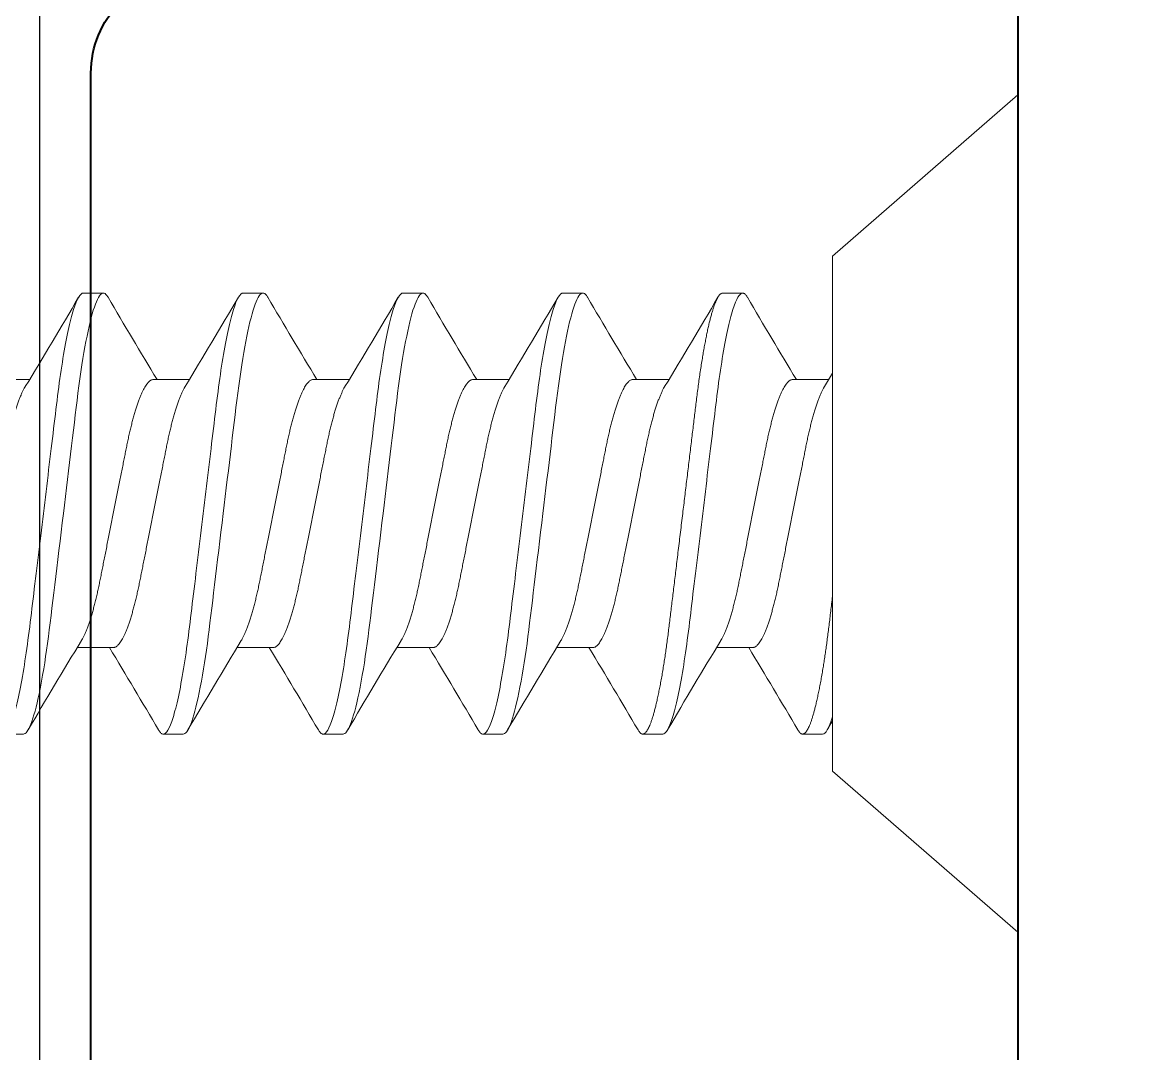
# Model space of a CAD drawing. Extents: x -23 to 190, y -172 to 85.
# Drawn here: x 19.6864 to 20.0371, y 50.4859 to 50.8085 of the extents above; entities that cross this region are included whole.
import ezdxf

# ---------------------------------------------------------------- set-up
doc = ezdxf.new("R2010")
doc.units = 0
doc.header["$MEASUREMENT"] = 0
doc.layers.get('0').update_dxf_attribs({"linetype": 'CONTINUOUS'})
for name, color, linetype in [('Ballons', 7, 'CONTINUOUS'), ('DIM', 7, 'CONTINUOUS'), ('FRAME', 1, 'CONTINUOUS')]:
    doc.layers.add(name, color=color, linetype=linetype)

# ---------------------------------------------------------------- blocks, each defined once
blk = doc.blocks.new('3800 NAIL-ON FRAME')
blk.add_lwpolyline([(-0.2315, 0.454, -0.414214), (-0.2005, 0.423, -0.414214), (-0.2315, 0.392), (-0.4195, 0.392, 0.414214), (-0.4505, 0.361), (-0.4505, 0.111, 0.414214), (-0.4195, 0.08), (0.63284, 0.08, 0.5024), (0.66253, 0.11991, -0.280293), (0.70004, 0.26375, -0.498955), (0.74897, 0.25603, -0.334263), (0.74316, 0.2192, 2.470836), (0.85584, 0.2192, -0.334263), (0.85003, 0.25603, -0.498955), (0.89896, 0.26375, -0.280293), (0.93647, 0.11991, 0.5024), (0.96616, 0.08), (1.4125, 0.08, 0.414214)], format="xyb")
blk = doc.blocks.new('no 6 500')
at = {"color": 7, "linetype": 'Continuous', "lineweight": 15}
for p, q in [((56.45405, 21.48189), (56.39605, 21.53231)), ((56.39605, 21.53231), (56.39605, 21.27031)), ((56.45405, 21.48189), (56.45405, 21.32073)), ((56.48842, 21.47031), (56.48217, 21.47031)), ((56.53842, 21.47031), (56.53217, 21.47031)), ((56.58842, 21.47031), (56.58217, 21.47031)), ((56.63842, 21.47031), (56.63217, 21.47031)), ((56.68842, 21.47031), (56.68217, 21.47031)), ((56.46655, 21.44325), (56.45524, 21.44325)), ((56.51655, 21.44325), (56.50524, 21.44325)), ((56.56655, 21.44325), (56.55524, 21.44325)), ((56.61655, 21.44325), (56.60524, 21.44325)), ((56.66655, 21.44325), (56.65524, 21.44325)), ((56.71655, 21.44325), (56.70524, 21.44325)), ((56.47905, 21.35937), (56.49036, 21.35937)), ((56.52905, 21.35937), (56.54036, 21.35937)), ((56.57905, 21.35937), (56.59036, 21.35937)), ((56.62905, 21.35937), (56.64036, 21.35937)), ((56.67905, 21.35937), (56.69036, 21.35937)), ((56.45717, 21.33231), (56.46342, 21.33231)), ((56.50717, 21.33231), (56.51342, 21.33231)), ((56.55717, 21.33231), (56.56342, 21.33231)), ((56.60717, 21.33231), (56.61342, 21.33231)), ((56.65717, 21.33231), (56.66342, 21.33231)), ((56.70717, 21.33231), (56.71342, 21.33231)), ((56.39605, 21.27031), (56.45405, 21.32073))]:
    blk.add_line(p, q, dxfattribs=at)
at = {"color": 7, "linetype": 'Continuous', "lineweight": 15, "flags": 128}
for points in [[(56.53069, 21.46899), (56.53077, 21.46912), (56.53107, 21.46956), (56.53135, 21.46989), (56.53164, 21.47013), (56.53191, 21.47026), (56.53217, 21.47031), (56.53246, 21.47026), (56.53276, 21.47009), (56.53306, 21.46982), (56.53338, 21.46943), (56.5337, 21.46893), (56.53402, 21.46831), (56.53434, 21.46761), (56.53465, 21.46681), (56.53498, 21.46591), (56.5353, 21.46491), (56.53563, 21.4638), (56.53596, 21.46259), (56.53629, 21.46129), (56.53662, 21.45989), (56.53695, 21.4584), (56.53727, 21.45683), (56.53759, 21.4552), (56.53791, 21.45349), (56.53823, 21.45172), (56.53854, 21.44988), (56.53886, 21.44782), (56.53919, 21.4457), (56.5395, 21.44352), (56.53981, 21.44128), (56.54011, 21.43901), (56.5404, 21.43669), (56.54067, 21.43447), (56.54095, 21.43219), (56.54123, 21.42985), (56.54152, 21.42744), (56.54182, 21.42498), (56.54212, 21.42246), (56.54243, 21.4199), (56.54274, 21.4173), (56.54306, 21.41465), (56.54339, 21.41198), (56.54371, 21.40934), (56.54403, 21.40667), (56.54435, 21.40399), (56.54467, 21.40131), (56.54502, 21.39841), (56.54537, 21.39552), (56.54572, 21.39265), (56.54607, 21.3898), (56.54641, 21.38697), (56.54674, 21.38419), (56.54706, 21.3816), (56.54736, 21.37906), (56.54766, 21.37657), (56.54796, 21.37413), (56.54825, 21.37175), (56.54853, 21.36943), (56.5488, 21.36717), (56.54907, 21.36497), (56.54934, 21.36281), (56.54963, 21.36067), (56.54992, 21.35862), (56.55021, 21.35661), (56.55051, 21.35465), (56.55081, 21.35274), (56.55115, 21.35076), (56.55149, 21.34885), (56.55183, 21.34702), (56.55218, 21.34529), (56.55253, 21.34365), (56.55288, 21.34211), (56.55321, 21.34075), (56.55354, 21.33949), (56.55386, 21.33833), (56.55419, 21.33726), (56.55451, 21.3363), (56.55483, 21.33545), (56.55515, 21.33469), (56.55546, 21.33405), (56.55577, 21.3335), (56.55607, 21.33306), (56.55635, 21.33273), (56.55664, 21.3325), (56.55691, 21.33236), (56.55717, 21.33231), (56.55717, 21.33231)], [(56.58069, 21.46899), (56.58077, 21.46912), (56.58107, 21.46956), (56.58135, 21.46989), (56.58164, 21.47013), (56.58191, 21.47026), (56.58217, 21.47031), (56.58246, 21.47026), (56.58276, 21.47009), (56.58306, 21.46982), (56.58338, 21.46943), (56.5837, 21.46893), (56.58402, 21.46831), (56.58434, 21.46761), (56.58465, 21.46681), (56.58498, 21.46591), (56.5853, 21.46491), (56.58563, 21.4638), (56.58596, 21.46259), (56.58629, 21.46129), (56.58662, 21.45989), (56.58695, 21.4584), (56.58727, 21.45683), (56.58759, 21.4552), (56.58791, 21.45349), (56.58823, 21.45172), (56.58854, 21.44988), (56.58886, 21.44782), (56.58919, 21.4457), (56.5895, 21.44352), (56.58981, 21.44128), (56.59011, 21.43901), (56.5904, 21.43669), (56.59067, 21.43447), (56.59095, 21.43219), (56.59123, 21.42985), (56.59152, 21.42744), (56.59182, 21.42498), (56.59212, 21.42246), (56.59243, 21.4199), (56.59274, 21.4173), (56.59306, 21.41465), (56.59339, 21.41198), (56.59371, 21.40934), (56.59403, 21.40667), (56.59435, 21.40399), (56.59467, 21.40131), (56.59502, 21.39841), (56.59537, 21.39552), (56.59572, 21.39265), (56.59607, 21.3898), (56.59641, 21.38697), (56.59674, 21.38419), (56.59706, 21.3816), (56.59736, 21.37906), (56.59766, 21.37657), (56.59796, 21.37413), (56.59825, 21.37175), (56.59853, 21.36943), (56.5988, 21.36717), (56.59907, 21.36497), (56.59934, 21.36281), (56.59963, 21.36067), (56.59992, 21.35862), (56.60021, 21.35661), (56.60051, 21.35465), (56.60081, 21.35274), (56.60115, 21.35076), (56.60149, 21.34885), (56.60183, 21.34702), (56.60218, 21.34529), (56.60253, 21.34365), (56.60288, 21.34211), (56.60321, 21.34075), (56.60354, 21.33949), (56.60386, 21.33833), (56.60419, 21.33726), (56.60451, 21.3363), (56.60483, 21.33545), (56.60515, 21.33469), (56.60546, 21.33405), (56.60577, 21.3335), (56.60607, 21.33306), (56.60635, 21.33273), (56.60664, 21.3325), (56.60691, 21.33236), (56.60717, 21.33231), (56.60717, 21.33231)], [(56.63069, 21.46899), (56.63077, 21.46912), (56.63107, 21.46956), (56.63135, 21.46989), (56.63164, 21.47013), (56.63191, 21.47026), (56.63217, 21.47031), (56.63246, 21.47026), (56.63276, 21.47009), (56.63306, 21.46982), (56.63338, 21.46943), (56.6337, 21.46893), (56.63402, 21.46831), (56.63434, 21.46761), (56.63465, 21.46681), (56.63498, 21.46591), (56.6353, 21.46491), (56.63563, 21.4638), (56.63596, 21.46259), (56.63629, 21.46129), (56.63662, 21.45989), (56.63695, 21.4584), (56.63727, 21.45683), (56.63759, 21.4552), (56.63791, 21.45349), (56.63823, 21.45172), (56.63854, 21.44988), (56.63886, 21.44782), (56.63919, 21.4457), (56.6395, 21.44352), (56.63981, 21.44128), (56.64011, 21.43901), (56.6404, 21.43669), (56.64067, 21.43447), (56.64095, 21.43219), (56.64123, 21.42985), (56.64152, 21.42744), (56.64182, 21.42498), (56.64212, 21.42246), (56.64243, 21.4199), (56.64274, 21.4173), (56.64306, 21.41465), (56.64339, 21.41198), (56.64371, 21.40934), (56.64403, 21.40667), (56.64435, 21.40399), (56.64467, 21.40131), (56.64502, 21.39841), (56.64537, 21.39552), (56.64572, 21.39265), (56.64607, 21.3898), (56.64641, 21.38697), (56.64674, 21.38419), (56.64706, 21.3816), (56.64736, 21.37906), (56.64766, 21.37657), (56.64796, 21.37413), (56.64825, 21.37175), (56.64853, 21.36943), (56.6488, 21.36717), (56.64907, 21.36497), (56.64934, 21.36281), (56.64963, 21.36067), (56.64992, 21.35862), (56.65021, 21.35661), (56.65051, 21.35465), (56.65081, 21.35274), (56.65115, 21.35076), (56.65149, 21.34885), (56.65183, 21.34702), (56.65218, 21.34529), (56.65253, 21.34365), (56.65288, 21.34211), (56.65321, 21.34075), (56.65354, 21.33949), (56.65386, 21.33833), (56.65419, 21.33726), (56.65451, 21.3363), (56.65483, 21.33545), (56.65515, 21.33469), (56.65546, 21.33405), (56.65577, 21.3335), (56.65607, 21.33306), (56.65635, 21.33273), (56.65664, 21.3325), (56.65691, 21.33236), (56.65717, 21.33231), (56.65717, 21.33231)], [(56.68069, 21.46899), (56.68077, 21.46912), (56.68107, 21.46956), (56.68135, 21.46989), (56.68164, 21.47013), (56.68191, 21.47026), (56.68217, 21.47031), (56.68246, 21.47026), (56.68276, 21.47009), (56.68306, 21.46982), (56.68338, 21.46943), (56.6837, 21.46893), (56.68402, 21.46831), (56.68434, 21.46761), (56.68465, 21.46681), (56.68498, 21.46591), (56.6853, 21.46491), (56.68563, 21.4638), (56.68596, 21.46259), (56.68629, 21.46129), (56.68662, 21.45989), (56.68695, 21.4584), (56.68727, 21.45683), (56.68759, 21.4552), (56.68791, 21.45349), (56.68823, 21.45172), (56.68854, 21.44988), (56.68886, 21.44782), (56.68919, 21.4457), (56.6895, 21.44352), (56.68981, 21.44128), (56.69011, 21.43901), (56.6904, 21.43669), (56.69067, 21.43447), (56.69095, 21.43219), (56.69123, 21.42985), (56.69152, 21.42744), (56.69182, 21.42498), (56.69212, 21.42246), (56.69243, 21.4199), (56.69274, 21.4173), (56.69306, 21.41465), (56.69339, 21.41198), (56.69371, 21.40934), (56.69403, 21.40667), (56.69435, 21.40399), (56.69467, 21.40131), (56.69502, 21.39841), (56.69537, 21.39552), (56.69572, 21.39265), (56.69607, 21.3898), (56.69641, 21.38697), (56.69674, 21.38419), (56.69706, 21.3816), (56.69736, 21.37906), (56.69766, 21.37657), (56.69796, 21.37413), (56.69825, 21.37175), (56.69853, 21.36943), (56.6988, 21.36717), (56.69907, 21.36497), (56.69934, 21.36281), (56.69963, 21.36067), (56.69992, 21.35862), (56.70021, 21.35661), (56.70051, 21.35465), (56.70081, 21.35274), (56.70115, 21.35076), (56.70149, 21.34885), (56.70183, 21.34702), (56.70218, 21.34529), (56.70253, 21.34365), (56.70288, 21.34211), (56.70321, 21.34075), (56.70354, 21.33949), (56.70386, 21.33833), (56.70419, 21.33726), (56.70451, 21.3363), (56.70483, 21.33545), (56.70515, 21.33469), (56.70546, 21.33405), (56.70577, 21.3335), (56.70607, 21.33306), (56.70635, 21.33273), (56.70664, 21.3325), (56.70691, 21.33236), (56.70717, 21.33231), (56.70717, 21.33231)]]:
    blk.add_lwpolyline(points, dxfattribs=at)
at = {"color": 7, "linetype": 'Continuous', "lineweight": 15}
for centre, radius, start, end in [((54.38039, 22.70217), 2.43557, 328.87607, 329.58106), ((58.37888, 22.57666), 2.18978, 210.38664, 211.23816), ((54.41336, 22.71231), 2.45539, 328.87894, 329.57824), ((58.47328, 22.60314), 2.24147, 210.39645, 211.22834), ((54.54127, 22.66592), 2.36471, 328.86553, 329.59164), ((58.53687, 22.61125), 2.2573, 210.39938, 211.22542), ((54.59127, 22.66592), 2.36471, 328.86553, 329.59164), ((58.58684, 22.61123), 2.25726, 210.39936, 211.22541), ((54.64127, 22.66592), 2.36471, 328.86553, 329.59164), ((58.63673, 22.61116), 2.25714, 210.39936, 211.22546), ((57.49369, 22.07287), 1.21442, 211.1207, 211.3502), ((58.50417, 20.1368), 2.36452, 148.86549, 149.59166), ((54.57227, 20.19945), 2.24153, 30.39647, 31.22833), ((58.63221, 20.09033), 2.45535, 148.87893, 149.57824), ((54.66686, 20.22605), 2.18961, 30.38661, 31.23819), ((58.60445, 20.13663), 2.36486, 148.86554, 149.59171), ((54.6587, 20.19136), 2.25734, 30.39929, 31.22542), ((58.65466, 20.13651), 2.3651, 148.86556, 149.59166), ((54.70892, 20.19149), 2.25708, 30.39925, 31.22547), ((58.70425, 20.13675), 2.36462, 148.86552, 149.59176), ((54.75848, 20.19123), 2.25759, 30.39934, 31.22538), ((52.80269, 19.18368), 4.23871, 30.47857, 30.52234)]:
    blk.add_arc(centre, radius, start, end, dxfattribs=at)
for points, knots in [([(56.48069, 21.46899), (56.48072, 21.46903), (56.48084, 21.46926), (56.48106, 21.46957), (56.48135, 21.46991), (56.48164, 21.47014), (56.48191, 21.47028), (56.48209, 21.4703), (56.48217, 21.47031)], [0, 0, 0, 0, 0.047812, 0.244109, 0.435482, 0.62533, 0.813538, 1, 1, 1, 1]), ([(56.48217, 21.47031), (56.48308, 21.47031), (56.48413, 21.46863), (56.48633, 21.46164), (56.48748, 21.45633), (56.48906, 21.44665), (56.48957, 21.44315), (56.49052, 21.43586), (56.49096, 21.43206), (56.49245, 21.41977), (56.49356, 21.41055), (56.49579, 21.39207), (56.4969, 21.38285), (56.49839, 21.37056), (56.49883, 21.36677), (56.49978, 21.35947), (56.50029, 21.35597), (56.50187, 21.34629), (56.50302, 21.34098), (56.50522, 21.33399), (56.50627, 21.33231), (56.50717, 21.33231)], [0, 0, 0, 0, 0.125, 0.125, 0.25, 0.25, 0.3125, 0.3125, 0.375, 0.375, 0.5, 0.5, 0.625, 0.625, 0.6875, 0.6875, 0.75, 0.75, 0.875, 0.875, 1, 1, 1, 1]), ([(56.48842, 21.47031), (56.48852, 21.4703), (56.48871, 21.47028), (56.48901, 21.47011), (56.48931, 21.46984), (56.48963, 21.46945), (56.48995, 21.46894), (56.49027, 21.46833), (56.49059, 21.46763), (56.4909, 21.46683), (56.49123, 21.46593), (56.49155, 21.46492), (56.49188, 21.46382), (56.49221, 21.46261), (56.49254, 21.46131), (56.49287, 21.45991), (56.4932, 21.45842), (56.49352, 21.45685), (56.49384, 21.45521), (56.49416, 21.45351), (56.49448, 21.45173), (56.49479, 21.44984), (56.49511, 21.44784), (56.49544, 21.44572), (56.49575, 21.44353), (56.49606, 21.4413), (56.49636, 21.43903), (56.49665, 21.43675), (56.49692, 21.43448), (56.4972, 21.43219), (56.49748, 21.42985), (56.49777, 21.42744), (56.49807, 21.42498), (56.49837, 21.42246), (56.49868, 21.4199), (56.49899, 21.41729), (56.49931, 21.41465), (56.49963, 21.412), (56.49996, 21.40934), (56.50028, 21.40667), (56.5006, 21.40399), (56.50093, 21.40124), (56.50127, 21.39841), (56.50162, 21.39552), (56.50197, 21.39265), (56.50232, 21.3898), (56.50266, 21.38697), (56.50299, 21.38424), (56.50331, 21.3816), (56.50361, 21.37906), (56.50391, 21.37657), (56.50421, 21.37413), (56.5045, 21.37175), (56.50478, 21.36943), (56.50505, 21.36717), (56.50532, 21.36496), (56.50559, 21.36279), (56.50588, 21.36067), (56.50617, 21.3586), (56.50646, 21.35659), (56.50676, 21.35463), (56.50707, 21.35268), (56.5074, 21.35074), (56.50774, 21.34883), (56.50808, 21.34701), (56.50843, 21.34527), (56.50878, 21.34363), (56.50912, 21.34212), (56.50946, 21.34074), (56.50979, 21.33948), (56.51011, 21.33831), (56.51044, 21.33725), (56.51076, 21.33629), (56.51108, 21.33543), (56.5114, 21.33468), (56.51171, 21.33403), (56.51202, 21.33349), (56.51231, 21.33305), (56.5126, 21.33272), (56.51289, 21.33248), (56.51316, 21.33234), (56.51343, 21.33229), (56.51371, 21.33235), (56.51401, 21.33251), (56.51431, 21.33279), (56.51461, 21.33315), (56.51481, 21.33348), (56.51491, 21.33363)], [0, 0, 0, 0, 0.011795, 0.023709, 0.035734, 0.047861, 0.060081, 0.072385, 0.084054, 0.09578, 0.107555, 0.119369, 0.131213, 0.143078, 0.154954, 0.166832, 0.178701, 0.190553, 0.202167, 0.213747, 0.225283, 0.236766, 0.2491, 0.261353, 0.273516, 0.28558, 0.297537, 0.309377, 0.320469, 0.331651, 0.342936, 0.354315, 0.365782, 0.37733, 0.388949, 0.400633, 0.412371, 0.424156, 0.435767, 0.447404, 0.45906, 0.470725, 0.483322, 0.495906, 0.508469, 0.520997, 0.53348, 0.545907, 0.557564, 0.569153, 0.580667, 0.592096, 0.603435, 0.614676, 0.625812, 0.636915, 0.648122, 0.659429, 0.670625, 0.681905, 0.69326, 0.704684, 0.717087, 0.729551, 0.742063, 0.754614, 0.767191, 0.779785, 0.791663, 0.803535, 0.815392, 0.827225, 0.839023, 0.850777, 0.86248, 0.874121, 0.885693, 0.897188, 0.908394, 0.919511, 0.930532, 0.94145, 0.953245, 0.965159, 0.977184, 0.989311, 1, 1, 1, 1]), ([(56.53842, 21.47031), (56.53933, 21.47031), (56.54038, 21.46863), (56.54258, 21.46164), (56.54373, 21.45633), (56.54531, 21.44665), (56.54582, 21.44315), (56.54677, 21.43586), (56.54721, 21.43206), (56.5487, 21.41977), (56.54981, 21.41055), (56.55204, 21.39207), (56.55315, 21.38285), (56.55464, 21.37056), (56.55508, 21.36677), (56.55603, 21.35947), (56.55654, 21.35597), (56.55812, 21.34629), (56.55927, 21.34098), (56.56147, 21.33399), (56.56252, 21.33231), (56.56342, 21.33231)], [0, 0, 0, 0, 0.125, 0.125, 0.25, 0.25, 0.3125, 0.3125, 0.375, 0.375, 0.5, 0.5, 0.625, 0.625, 0.6875, 0.6875, 0.75, 0.75, 0.875, 0.875, 1, 1, 1, 1]), ([(56.58842, 21.47031), (56.58933, 21.47031), (56.59038, 21.46863), (56.59258, 21.46164), (56.59373, 21.45633), (56.59531, 21.44665), (56.59582, 21.44315), (56.59677, 21.43586), (56.59721, 21.43206), (56.5987, 21.41977), (56.59981, 21.41055), (56.60204, 21.39207), (56.60315, 21.38285), (56.60464, 21.37056), (56.60508, 21.36677), (56.60603, 21.35947), (56.60654, 21.35597), (56.60812, 21.34629), (56.60927, 21.34098), (56.61147, 21.33399), (56.61252, 21.33231), (56.61342, 21.33231)], [0, 0, 0, 0, 0.125, 0.125, 0.25, 0.25, 0.3125, 0.3125, 0.375, 0.375, 0.5, 0.5, 0.625, 0.625, 0.6875, 0.6875, 0.75, 0.75, 0.875, 0.875, 1, 1, 1, 1]), ([(56.63842, 21.47031), (56.63933, 21.47031), (56.64038, 21.46863), (56.64258, 21.46164), (56.64373, 21.45633), (56.64531, 21.44665), (56.64582, 21.44315), (56.64677, 21.43586), (56.64721, 21.43206), (56.6487, 21.41977), (56.64981, 21.41055), (56.65204, 21.39207), (56.65315, 21.38285), (56.65464, 21.37056), (56.65508, 21.36677), (56.65603, 21.35947), (56.65654, 21.35597), (56.65812, 21.34629), (56.65927, 21.34098), (56.66147, 21.33399), (56.66252, 21.33231), (56.66342, 21.33231)], [0, 0, 0, 0, 0.125, 0.125, 0.25, 0.25, 0.3125, 0.3125, 0.375, 0.375, 0.5, 0.5, 0.625, 0.625, 0.6875, 0.6875, 0.75, 0.75, 0.875, 0.875, 1, 1, 1, 1]), ([(56.68842, 21.47031), (56.68933, 21.47031), (56.69038, 21.46863), (56.69258, 21.46164), (56.69373, 21.45633), (56.69531, 21.44665), (56.69582, 21.44315), (56.69677, 21.43586), (56.69721, 21.43206), (56.6987, 21.41977), (56.69981, 21.41055), (56.70204, 21.39207), (56.70315, 21.38285), (56.70464, 21.37056), (56.70508, 21.36677), (56.70603, 21.35947), (56.70654, 21.35597), (56.70812, 21.34629), (56.70927, 21.34098), (56.71147, 21.33399), (56.71252, 21.33231), (56.71342, 21.33231)], [0, 0, 0, 0, 0.125, 0.125, 0.25, 0.25, 0.3125, 0.3125, 0.375, 0.375, 0.5, 0.5, 0.625, 0.625, 0.6875, 0.6875, 0.75, 0.75, 0.875, 0.875, 1, 1, 1, 1]), ([(56.46655, 21.44325), (56.46666, 21.44324), (56.4669, 21.44322), (56.46726, 21.44307), (56.46763, 21.44283), (56.46801, 21.44249), (56.4684, 21.44205), (56.46879, 21.44151), (56.46919, 21.44087), (56.46959, 21.44014), (56.47001, 21.4393), (56.47042, 21.43836), (56.47084, 21.43732), (56.47126, 21.43619), (56.47168, 21.43497), (56.4721, 21.43367), (56.47251, 21.43229), (56.47291, 21.43085), (56.4733, 21.42934), (56.47369, 21.42778), (56.47406, 21.42617), (56.47443, 21.42452), (56.47477, 21.42284), (56.47511, 21.42112), (56.47546, 21.41937), (56.47582, 21.41756), (56.47619, 21.41568), (56.47658, 21.41374), (56.47698, 21.41174), (56.47738, 21.4097), (56.47779, 21.40763), (56.47821, 21.40554), (56.47863, 21.40343), (56.47905, 21.40131), (56.47947, 21.3992), (56.47989, 21.39709), (56.4803, 21.395), (56.48071, 21.39294), (56.48112, 21.39092), (56.48151, 21.38894), (56.48189, 21.38703), (56.48226, 21.38516), (56.48262, 21.38333), (56.48298, 21.38155), (56.48332, 21.37981), (56.48367, 21.37812), (56.48403, 21.37646), (56.48441, 21.37485), (56.4848, 21.37329), (56.48519, 21.37178), (56.48559, 21.37033), (56.486, 21.36896), (56.48641, 21.36766), (56.48683, 21.36644), (56.48725, 21.36532), (56.48766, 21.36429), (56.48808, 21.36336), (56.48848, 21.36253), (56.4888, 21.36194), (56.48898, 21.36166), (56.48902, 21.36159)], [0, 0, 0, 0, 0.0167587, 0.0337246, 0.050881, 0.0682095, 0.0856906, 0.102988, 0.1203919, 0.1378808, 0.1554324, 0.1733832, 0.1913512, 0.2093117, 0.2272402, 0.2451123, 0.2629042, 0.2805928, 0.2981177, 0.3154964, 0.3327089, 0.3497367, 0.3665623, 0.3829747, 0.39957, 0.4163549, 0.4333125, 0.4507754, 0.4683787, 0.4861011, 0.5039198, 0.5218115, 0.5397523, 0.5577176, 0.5756439, 0.5935456, 0.6113986, 0.6291791, 0.6468638, 0.6641179, 0.6812376, 0.6982037, 0.714998, 0.7319404, 0.7486903, 0.7655506, 0.7826141, 0.7998633, 0.8172795, 0.8348425, 0.8524924, 0.8702452, 0.888078, 0.905967, 0.9238882, 0.941497, 0.95909, 0.9766443, 0.9941369, 1, 1, 1, 1]), ([(56.51655, 21.44325), (56.51666, 21.44324), (56.5169, 21.44322), (56.51726, 21.44307), (56.51763, 21.44283), (56.51801, 21.44249), (56.5184, 21.44205), (56.51879, 21.44151), (56.51919, 21.44087), (56.51959, 21.44014), (56.52001, 21.4393), (56.52042, 21.43836), (56.52084, 21.43732), (56.52126, 21.43619), (56.52168, 21.43497), (56.5221, 21.43367), (56.52251, 21.43229), (56.52291, 21.43085), (56.5233, 21.42934), (56.52369, 21.42778), (56.52406, 21.42617), (56.52443, 21.42452), (56.52477, 21.42284), (56.52511, 21.42112), (56.52546, 21.41937), (56.52582, 21.41756), (56.52619, 21.41568), (56.52658, 21.41374), (56.52698, 21.41174), (56.52738, 21.4097), (56.52779, 21.40763), (56.52821, 21.40554), (56.52863, 21.40343), (56.52905, 21.40131), (56.52947, 21.3992), (56.52989, 21.39709), (56.5303, 21.395), (56.53071, 21.39294), (56.53112, 21.39092), (56.53151, 21.38894), (56.53189, 21.38703), (56.53226, 21.38516), (56.53262, 21.38333), (56.53298, 21.38155), (56.53332, 21.37981), (56.53367, 21.37812), (56.53403, 21.37646), (56.53441, 21.37485), (56.5348, 21.37329), (56.53519, 21.37178), (56.53559, 21.37033), (56.536, 21.36896), (56.53641, 21.36766), (56.53683, 21.36644), (56.53725, 21.36532), (56.53766, 21.36429), (56.53808, 21.36336), (56.53848, 21.36253), (56.5388, 21.36194), (56.53898, 21.36166), (56.53902, 21.36159)], [0, 0, 0, 0, 0.016759, 0.033725, 0.050881, 0.06821, 0.085691, 0.102989, 0.120393, 0.137881, 0.155433, 0.173384, 0.191352, 0.209313, 0.227241, 0.245113, 0.262906, 0.280594, 0.298119, 0.315498, 0.332711, 0.349738, 0.366564, 0.382977, 0.399572, 0.416357, 0.433315, 0.450778, 0.468381, 0.486104, 0.503922, 0.521814, 0.539755, 0.55772, 0.575647, 0.593549, 0.611402, 0.629182, 0.646867, 0.664121, 0.681241, 0.698207, 0.715002, 0.731944, 0.748694, 0.765554, 0.782618, 0.799867, 0.817284, 0.834847, 0.852497, 0.87025, 0.888082, 0.905972, 0.923893, 0.941502, 0.959095, 0.976649, 0.994142, 1, 1, 1, 1]), ([(56.56655, 21.44325), (56.56666, 21.44324), (56.5669, 21.44322), (56.56726, 21.44307), (56.56763, 21.44283), (56.56801, 21.44249), (56.5684, 21.44205), (56.56879, 21.44151), (56.56919, 21.44087), (56.56959, 21.44014), (56.57001, 21.4393), (56.57042, 21.43836), (56.57084, 21.43732), (56.57126, 21.43619), (56.57168, 21.43497), (56.5721, 21.43367), (56.57251, 21.43229), (56.57291, 21.43085), (56.5733, 21.42934), (56.57369, 21.42778), (56.57406, 21.42617), (56.57443, 21.42452), (56.57477, 21.42284), (56.57511, 21.42112), (56.57546, 21.41937), (56.57582, 21.41756), (56.57619, 21.41568), (56.57658, 21.41374), (56.57698, 21.41174), (56.57738, 21.4097), (56.57779, 21.40763), (56.57821, 21.40554), (56.57863, 21.40343), (56.57905, 21.40131), (56.57947, 21.3992), (56.57989, 21.39709), (56.5803, 21.395), (56.58071, 21.39294), (56.58112, 21.39092), (56.58151, 21.38894), (56.58189, 21.38703), (56.58226, 21.38516), (56.58262, 21.38333), (56.58298, 21.38155), (56.58332, 21.37981), (56.58367, 21.37812), (56.58403, 21.37646), (56.58441, 21.37485), (56.5848, 21.37329), (56.58519, 21.37178), (56.58559, 21.37033), (56.586, 21.36896), (56.58641, 21.36766), (56.58683, 21.36644), (56.58725, 21.36532), (56.58766, 21.36429), (56.58808, 21.36336), (56.58848, 21.36253), (56.5888, 21.36194), (56.58898, 21.36166), (56.58902, 21.36159)], [0, 0, 0, 0, 0.016759, 0.033724, 0.050881, 0.068209, 0.08569, 0.102987, 0.120391, 0.13788, 0.155431, 0.173382, 0.19135, 0.20931, 0.227238, 0.24511, 0.262902, 0.28059, 0.298115, 0.315494, 0.332706, 0.349734, 0.366559, 0.382971, 0.399567, 0.416351, 0.433309, 0.450771, 0.468375, 0.486097, 0.503915, 0.521807, 0.539747, 0.557713, 0.575639, 0.59354, 0.611393, 0.629174, 0.646858, 0.664112, 0.681232, 0.698198, 0.714992, 0.731934, 0.748684, 0.765544, 0.782607, 0.799856, 0.817272, 0.834835, 0.852485, 0.870238, 0.88807, 0.905959, 0.92388, 0.941489, 0.959082, 0.976636, 0.994128, 1, 1, 1, 1]), ([(56.61655, 21.44325), (56.61666, 21.44324), (56.6169, 21.44322), (56.61726, 21.44307), (56.61763, 21.44283), (56.61801, 21.44249), (56.6184, 21.44205), (56.61879, 21.44151), (56.61919, 21.44087), (56.61959, 21.44014), (56.62001, 21.4393), (56.62042, 21.43836), (56.62084, 21.43732), (56.62126, 21.43619), (56.62168, 21.43497), (56.6221, 21.43367), (56.62251, 21.43229), (56.62291, 21.43085), (56.6233, 21.42934), (56.62369, 21.42778), (56.62406, 21.42617), (56.62443, 21.42452), (56.62477, 21.42284), (56.62511, 21.42112), (56.62546, 21.41937), (56.62582, 21.41756), (56.62619, 21.41568), (56.62658, 21.41374), (56.62698, 21.41174), (56.62738, 21.4097), (56.62779, 21.40763), (56.62821, 21.40554), (56.62863, 21.40343), (56.62905, 21.40131), (56.62947, 21.3992), (56.62989, 21.39709), (56.6303, 21.395), (56.63071, 21.39294), (56.63112, 21.39092), (56.63151, 21.38894), (56.63189, 21.38703), (56.63226, 21.38516), (56.63262, 21.38333), (56.63298, 21.38155), (56.63332, 21.37981), (56.63367, 21.37812), (56.63403, 21.37646), (56.63441, 21.37485), (56.6348, 21.37329), (56.63519, 21.37178), (56.63559, 21.37033), (56.636, 21.36896), (56.63641, 21.36766), (56.63683, 21.36644), (56.63725, 21.36532), (56.63766, 21.36429), (56.63808, 21.36336), (56.63848, 21.36253), (56.6388, 21.36194), (56.63898, 21.36166), (56.63902, 21.36159)], [0, 0, 0, 0, 0.016759, 0.033724, 0.050881, 0.068209, 0.08569, 0.102987, 0.120391, 0.13788, 0.155431, 0.173382, 0.19135, 0.20931, 0.227238, 0.24511, 0.262902, 0.28059, 0.298115, 0.315494, 0.332706, 0.349734, 0.366559, 0.382971, 0.399566, 0.416351, 0.433309, 0.450771, 0.468375, 0.486097, 0.503915, 0.521807, 0.539747, 0.557713, 0.575639, 0.59354, 0.611393, 0.629174, 0.646858, 0.664112, 0.681232, 0.698198, 0.714992, 0.731934, 0.748684, 0.765544, 0.782607, 0.799856, 0.817272, 0.834835, 0.852485, 0.870238, 0.88807, 0.905959, 0.92388, 0.941489, 0.959082, 0.976636, 0.994128, 1, 1, 1, 1]), ([(56.66655, 21.44325), (56.66666, 21.44324), (56.6669, 21.44322), (56.66726, 21.44307), (56.66763, 21.44283), (56.66801, 21.44249), (56.6684, 21.44205), (56.66879, 21.44151), (56.66919, 21.44087), (56.66959, 21.44014), (56.67001, 21.4393), (56.67042, 21.43836), (56.67084, 21.43732), (56.67126, 21.43619), (56.67168, 21.43497), (56.6721, 21.43367), (56.67251, 21.43229), (56.67291, 21.43085), (56.6733, 21.42934), (56.67369, 21.42778), (56.67406, 21.42617), (56.67443, 21.42452), (56.67477, 21.42284), (56.67511, 21.42112), (56.67546, 21.41937), (56.67582, 21.41756), (56.67619, 21.41568), (56.67658, 21.41374), (56.67698, 21.41174), (56.67738, 21.4097), (56.67779, 21.40763), (56.67821, 21.40554), (56.67863, 21.40343), (56.67905, 21.40131), (56.67947, 21.3992), (56.67989, 21.39709), (56.6803, 21.395), (56.68071, 21.39294), (56.68112, 21.39092), (56.68151, 21.38894), (56.68189, 21.38703), (56.68226, 21.38516), (56.68262, 21.38333), (56.68298, 21.38155), (56.68332, 21.37981), (56.68367, 21.37812), (56.68403, 21.37646), (56.68441, 21.37485), (56.6848, 21.37329), (56.68519, 21.37178), (56.68559, 21.37033), (56.686, 21.36896), (56.68641, 21.36766), (56.68683, 21.36644), (56.68725, 21.36532), (56.68766, 21.36429), (56.68808, 21.36336), (56.68848, 21.36253), (56.6888, 21.36194), (56.68898, 21.36166), (56.68902, 21.36159)], [0, 0, 0, 0, 0.016759, 0.033724, 0.050881, 0.068209, 0.08569, 0.102987, 0.120391, 0.13788, 0.155431, 0.173382, 0.19135, 0.20931, 0.227238, 0.24511, 0.262902, 0.28059, 0.298115, 0.315494, 0.332706, 0.349734, 0.366559, 0.382971, 0.399566, 0.416351, 0.433309, 0.450771, 0.468375, 0.486097, 0.503915, 0.521807, 0.539747, 0.557713, 0.575639, 0.59354, 0.611393, 0.629174, 0.646858, 0.664112, 0.681232, 0.698198, 0.714992, 0.731934, 0.748684, 0.765544, 0.782607, 0.799856, 0.817272, 0.834835, 0.852485, 0.870238, 0.88807, 0.905959, 0.92388, 0.941489, 0.959082, 0.976636, 0.994128, 1, 1, 1, 1]), ([(56.45658, 21.44104), (56.45661, 21.44098), (56.45679, 21.44071), (56.45709, 21.44013), (56.45751, 21.4393), (56.45792, 21.43836), (56.45834, 21.43732), (56.45876, 21.43619), (56.45918, 21.43497), (56.4596, 21.43367), (56.46001, 21.43229), (56.46041, 21.43085), (56.4608, 21.42934), (56.46119, 21.42778), (56.46156, 21.42617), (56.46193, 21.42452), (56.46227, 21.42284), (56.46261, 21.42112), (56.46296, 21.41937), (56.46332, 21.41756), (56.46369, 21.41568), (56.46408, 21.41374), (56.46448, 21.41174), (56.46488, 21.4097), (56.46529, 21.40763), (56.46571, 21.40554), (56.46613, 21.40343), (56.46655, 21.40131), (56.46697, 21.3992), (56.46739, 21.39709), (56.4678, 21.395), (56.46821, 21.39294), (56.46862, 21.39092), (56.46901, 21.38894), (56.46939, 21.38703), (56.46976, 21.38516), (56.47012, 21.38333), (56.47048, 21.38155), (56.47082, 21.37981), (56.47117, 21.37812), (56.47153, 21.37646), (56.47191, 21.37485), (56.4723, 21.37329), (56.47269, 21.37178), (56.47309, 21.37033), (56.4735, 21.36896), (56.47391, 21.36766), (56.47433, 21.36644), (56.47475, 21.36532), (56.47516, 21.36429), (56.47558, 21.36336), (56.47598, 21.36253), (56.47639, 21.36178), (56.4768, 21.36113), (56.4772, 21.36058), (56.47759, 21.36014), (56.47797, 21.35979), (56.47834, 21.35955), (56.4787, 21.3594), (56.47893, 21.35938), (56.47905, 21.35937)], [0, 0, 0, 0, 0.0049672, 0.0224558, 0.0400072, 0.0579579, 0.0759257, 0.093886, 0.1118143, 0.1296862, 0.1474779, 0.1651664, 0.182691, 0.2000695, 0.2172819, 0.2343095, 0.2511349, 0.2675471, 0.2841423, 0.300927, 0.3178845, 0.3353471, 0.3529503, 0.3706724, 0.3884909, 0.4063825, 0.4243231, 0.4422882, 0.4602143, 0.4781158, 0.4959687, 0.513749, 0.5314335, 0.5486874, 0.5658069, 0.5827728, 0.5995669, 0.6165091, 0.6332588, 0.650119, 0.6671823, 0.6844313, 0.7018473, 0.7194101, 0.7370599, 0.7548125, 0.7726451, 0.7905339, 0.8084549, 0.8260635, 0.8436564, 0.8612104, 0.8787029, 0.8964658, 0.9141184, 0.931639, 0.9490064, 0.9662011, 0.9832046, 1, 1, 1, 1]), ([(56.50658, 21.44104), (56.50661, 21.44098), (56.50679, 21.44071), (56.50709, 21.44013), (56.50751, 21.4393), (56.50792, 21.43836), (56.50834, 21.43732), (56.50876, 21.43619), (56.50918, 21.43497), (56.5096, 21.43367), (56.51001, 21.43229), (56.51041, 21.43085), (56.5108, 21.42934), (56.51119, 21.42778), (56.51156, 21.42617), (56.51193, 21.42452), (56.51227, 21.42284), (56.51261, 21.42112), (56.51296, 21.41937), (56.51332, 21.41756), (56.51369, 21.41568), (56.51408, 21.41374), (56.51448, 21.41174), (56.51488, 21.4097), (56.51529, 21.40763), (56.51571, 21.40554), (56.51613, 21.40343), (56.51655, 21.40131), (56.51697, 21.3992), (56.51739, 21.39709), (56.5178, 21.395), (56.51821, 21.39294), (56.51862, 21.39092), (56.51901, 21.38894), (56.51939, 21.38703), (56.51976, 21.38516), (56.52012, 21.38333), (56.52048, 21.38155), (56.52082, 21.37981), (56.52117, 21.37812), (56.52153, 21.37646), (56.52191, 21.37485), (56.5223, 21.37329), (56.52269, 21.37178), (56.52309, 21.37033), (56.5235, 21.36896), (56.52391, 21.36766), (56.52433, 21.36644), (56.52475, 21.36532), (56.52516, 21.36429), (56.52558, 21.36336), (56.52598, 21.36253), (56.52639, 21.36178), (56.5268, 21.36113), (56.5272, 21.36058), (56.52759, 21.36014), (56.52797, 21.35979), (56.52834, 21.35955), (56.5287, 21.3594), (56.52893, 21.35938), (56.52905, 21.35937)], [0, 0, 0, 0, 0.004953, 0.022442, 0.039994, 0.057945, 0.075913, 0.093873, 0.111802, 0.129674, 0.147466, 0.165155, 0.18268, 0.200059, 0.217271, 0.234299, 0.251125, 0.267537, 0.284132, 0.300917, 0.317875, 0.335338, 0.352941, 0.370664, 0.388483, 0.406374, 0.424315, 0.442281, 0.460207, 0.478109, 0.495962, 0.513742, 0.531427, 0.548681, 0.565801, 0.582767, 0.599561, 0.616504, 0.633254, 0.650114, 0.667178, 0.684427, 0.701843, 0.719406, 0.737056, 0.754809, 0.772642, 0.790531, 0.808452, 0.826061, 0.843654, 0.861209, 0.878701, 0.896464, 0.914117, 0.931638, 0.949006, 0.966201, 0.983204, 1, 1, 1, 1]), ([(56.55658, 21.44104), (56.55661, 21.44098), (56.55679, 21.44071), (56.55709, 21.44013), (56.55751, 21.4393), (56.55792, 21.43836), (56.55834, 21.43732), (56.55876, 21.43619), (56.55918, 21.43497), (56.5596, 21.43367), (56.56001, 21.43229), (56.56041, 21.43085), (56.5608, 21.42934), (56.56119, 21.42778), (56.56156, 21.42617), (56.56193, 21.42452), (56.56227, 21.42284), (56.56261, 21.42112), (56.56296, 21.41937), (56.56332, 21.41756), (56.56369, 21.41568), (56.56408, 21.41374), (56.56448, 21.41174), (56.56488, 21.4097), (56.56529, 21.40763), (56.56571, 21.40554), (56.56613, 21.40343), (56.56655, 21.40131), (56.56697, 21.3992), (56.56739, 21.39709), (56.5678, 21.395), (56.56821, 21.39294), (56.56862, 21.39092), (56.56901, 21.38894), (56.56939, 21.38703), (56.56976, 21.38516), (56.57012, 21.38333), (56.57048, 21.38155), (56.57082, 21.37981), (56.57117, 21.37812), (56.57153, 21.37646), (56.57191, 21.37485), (56.5723, 21.37329), (56.57269, 21.37178), (56.57309, 21.37033), (56.5735, 21.36896), (56.57391, 21.36766), (56.57433, 21.36644), (56.57475, 21.36532), (56.57516, 21.36429), (56.57558, 21.36336), (56.57598, 21.36253), (56.57639, 21.36178), (56.5768, 21.36113), (56.5772, 21.36058), (56.57759, 21.36014), (56.57797, 21.35979), (56.57834, 21.35955), (56.5787, 21.3594), (56.57893, 21.35938), (56.57905, 21.35937)], [0, 0, 0, 0, 0.004958, 0.022447, 0.039999, 0.05795, 0.075918, 0.093878, 0.111806, 0.129679, 0.14747, 0.165159, 0.182684, 0.200062, 0.217275, 0.234303, 0.251128, 0.267541, 0.284136, 0.300921, 0.317878, 0.335341, 0.352945, 0.370667, 0.388486, 0.406377, 0.424318, 0.442283, 0.46021, 0.478111, 0.495964, 0.513745, 0.531429, 0.548683, 0.565803, 0.582769, 0.599563, 0.616506, 0.633256, 0.650116, 0.667179, 0.684429, 0.701845, 0.719408, 0.737058, 0.75481, 0.772643, 0.790532, 0.808453, 0.826062, 0.843655, 0.861209, 0.878702, 0.896465, 0.914118, 0.931638, 0.949006, 0.966201, 0.983204, 1, 1, 1, 1]), ([(56.60658, 21.44104), (56.60661, 21.44098), (56.60679, 21.44071), (56.60709, 21.44013), (56.60751, 21.4393), (56.60792, 21.43836), (56.60834, 21.43732), (56.60876, 21.43619), (56.60918, 21.43497), (56.6096, 21.43367), (56.61001, 21.43229), (56.61041, 21.43085), (56.6108, 21.42934), (56.61119, 21.42778), (56.61156, 21.42617), (56.61193, 21.42452), (56.61227, 21.42284), (56.61261, 21.42112), (56.61296, 21.41937), (56.61332, 21.41756), (56.61369, 21.41568), (56.61408, 21.41374), (56.61448, 21.41174), (56.61488, 21.4097), (56.61529, 21.40763), (56.61571, 21.40554), (56.61613, 21.40343), (56.61655, 21.40131), (56.61697, 21.3992), (56.61739, 21.39709), (56.6178, 21.395), (56.61821, 21.39294), (56.61862, 21.39092), (56.61901, 21.38894), (56.61939, 21.38703), (56.61976, 21.38516), (56.62012, 21.38333), (56.62048, 21.38155), (56.62082, 21.37981), (56.62117, 21.37812), (56.62153, 21.37646), (56.62191, 21.37485), (56.6223, 21.37329), (56.62269, 21.37178), (56.62309, 21.37033), (56.6235, 21.36896), (56.62391, 21.36766), (56.62433, 21.36644), (56.62475, 21.36532), (56.62516, 21.36429), (56.62558, 21.36336), (56.62598, 21.36253), (56.62639, 21.36178), (56.6268, 21.36113), (56.6272, 21.36058), (56.62759, 21.36014), (56.62797, 21.35979), (56.62834, 21.35955), (56.6287, 21.3594), (56.62893, 21.35938), (56.62905, 21.35937)], [0, 0, 0, 0, 0.004966, 0.022455, 0.040006, 0.057957, 0.075925, 0.093885, 0.111813, 0.129685, 0.147477, 0.165166, 0.18269, 0.200069, 0.217281, 0.234309, 0.251134, 0.267546, 0.284142, 0.300926, 0.317884, 0.335347, 0.35295, 0.370672, 0.38849, 0.406382, 0.424323, 0.442288, 0.460214, 0.478115, 0.495968, 0.513749, 0.531433, 0.548687, 0.565807, 0.582772, 0.599567, 0.616509, 0.633258, 0.650119, 0.667182, 0.684431, 0.701847, 0.71941, 0.73706, 0.754812, 0.772645, 0.790534, 0.808455, 0.826063, 0.843656, 0.86121, 0.878703, 0.896466, 0.914118, 0.931639, 0.949006, 0.966201, 0.983205, 1, 1, 1, 1]), ([(56.65658, 21.44104), (56.65661, 21.44098), (56.65679, 21.44071), (56.65709, 21.44013), (56.65751, 21.4393), (56.65792, 21.43836), (56.65834, 21.43732), (56.65876, 21.43619), (56.65918, 21.43497), (56.6596, 21.43367), (56.66001, 21.43229), (56.66041, 21.43085), (56.6608, 21.42934), (56.66119, 21.42778), (56.66156, 21.42617), (56.66193, 21.42452), (56.66227, 21.42284), (56.66261, 21.42112), (56.66296, 21.41937), (56.66332, 21.41756), (56.66369, 21.41568), (56.66408, 21.41374), (56.66448, 21.41174), (56.66488, 21.4097), (56.66529, 21.40763), (56.66571, 21.40554), (56.66613, 21.40343), (56.66655, 21.40131), (56.66697, 21.3992), (56.66739, 21.39709), (56.6678, 21.395), (56.66821, 21.39294), (56.66862, 21.39092), (56.66901, 21.38894), (56.66939, 21.38703), (56.66976, 21.38516), (56.67012, 21.38333), (56.67048, 21.38155), (56.67082, 21.37981), (56.67117, 21.37812), (56.67153, 21.37646), (56.67191, 21.37485), (56.6723, 21.37329), (56.67269, 21.37178), (56.67309, 21.37033), (56.6735, 21.36896), (56.67391, 21.36766), (56.67433, 21.36644), (56.67475, 21.36532), (56.67516, 21.36429), (56.67558, 21.36336), (56.67598, 21.36253), (56.67639, 21.36178), (56.6768, 21.36113), (56.6772, 21.36058), (56.67759, 21.36014), (56.67797, 21.35979), (56.67834, 21.35955), (56.6787, 21.3594), (56.67893, 21.35938), (56.67905, 21.35937)], [0, 0, 0, 0, 0.004966, 0.022455, 0.040006, 0.057957, 0.075925, 0.093885, 0.111813, 0.129685, 0.147477, 0.165166, 0.18269, 0.200069, 0.217281, 0.234309, 0.251134, 0.267546, 0.284142, 0.300926, 0.317884, 0.335347, 0.35295, 0.370672, 0.38849, 0.406382, 0.424323, 0.442288, 0.460214, 0.478115, 0.495968, 0.513749, 0.531433, 0.548687, 0.565807, 0.582772, 0.599567, 0.616509, 0.633259, 0.650119, 0.667182, 0.684431, 0.701847, 0.71941, 0.73706, 0.754812, 0.772645, 0.790534, 0.808455, 0.826063, 0.843656, 0.86121, 0.878703, 0.896466, 0.914118, 0.931639, 0.949006, 0.966201, 0.983205, 1, 1, 1, 1]), ([(56.70658, 21.44104), (56.70661, 21.44098), (56.70679, 21.44071), (56.70709, 21.44013), (56.70751, 21.4393), (56.70792, 21.43836), (56.70834, 21.43732), (56.70876, 21.43619), (56.70918, 21.43497), (56.7096, 21.43367), (56.71001, 21.43229), (56.71041, 21.43085), (56.7108, 21.42934), (56.71119, 21.42778), (56.71156, 21.42617), (56.71193, 21.42452), (56.71227, 21.42284), (56.71261, 21.42112), (56.71296, 21.41937), (56.71332, 21.41756), (56.71369, 21.41568), (56.71408, 21.41374), (56.71448, 21.41174), (56.71488, 21.4097), (56.71529, 21.40763), (56.71571, 21.40554), (56.71613, 21.40343), (56.71655, 21.40131), (56.71697, 21.3992), (56.71739, 21.39709), (56.7178, 21.395), (56.71821, 21.39294), (56.71862, 21.39092), (56.71901, 21.38894), (56.71939, 21.38703), (56.71976, 21.38516), (56.72012, 21.38333), (56.72048, 21.38155), (56.72082, 21.37981), (56.72117, 21.37812), (56.72153, 21.37646), (56.72191, 21.37485), (56.7223, 21.37329), (56.72269, 21.37178), (56.72309, 21.37033), (56.7235, 21.36896), (56.72391, 21.36766), (56.72433, 21.36644), (56.72475, 21.36532), (56.72516, 21.36429), (56.72558, 21.36336), (56.72598, 21.36253), (56.72639, 21.36178), (56.7268, 21.36113), (56.7272, 21.36058), (56.72759, 21.36014), (56.72797, 21.35979), (56.72834, 21.35955), (56.7287, 21.3594), (56.72893, 21.35938), (56.72905, 21.35937)], [0, 0, 0, 0, 0.004966, 0.022455, 0.040006, 0.057957, 0.075925, 0.093885, 0.111813, 0.129685, 0.147477, 0.165166, 0.18269, 0.200069, 0.217281, 0.234309, 0.251134, 0.267546, 0.284142, 0.300926, 0.317884, 0.335347, 0.35295, 0.370672, 0.38849, 0.406382, 0.424323, 0.442288, 0.460214, 0.478115, 0.495968, 0.513749, 0.531433, 0.548687, 0.565807, 0.582772, 0.599567, 0.616509, 0.633259, 0.650119, 0.667182, 0.684431, 0.701847, 0.71941, 0.73706, 0.754812, 0.772645, 0.790534, 0.808455, 0.826063, 0.843656, 0.86121, 0.878703, 0.896466, 0.914118, 0.931639, 0.949006, 0.966201, 0.983205, 1, 1, 1, 1]), ([(56.45405, 21.37544), (56.45415, 21.37465), (56.45433, 21.37308), (56.45461, 21.37078), (56.45488, 21.36854), (56.45515, 21.36635), (56.45541, 21.36421), (56.45568, 21.36214), (56.45595, 21.36014), (56.45622, 21.35822), (56.4565, 21.35635), (56.45678, 21.35451), (56.45708, 21.35264), (56.4574, 21.35074), (56.45774, 21.34883), (56.45808, 21.34701), (56.45843, 21.34527), (56.45878, 21.34363), (56.45912, 21.34212), (56.45946, 21.34074), (56.45979, 21.33948), (56.46011, 21.33831), (56.46044, 21.33725), (56.46076, 21.33629), (56.46108, 21.33543), (56.4614, 21.33468), (56.46171, 21.33403), (56.46202, 21.33349), (56.46231, 21.33305), (56.4626, 21.33272), (56.46289, 21.33248), (56.46316, 21.33234), (56.46343, 21.33229), (56.46371, 21.33235), (56.46401, 21.33251), (56.46431, 21.33279), (56.46461, 21.33315), (56.46481, 21.33348), (56.46491, 21.33363)], [0, 0, 0, 0, 0.026874, 0.053531, 0.079955, 0.106143, 0.132425, 0.158948, 0.184163, 0.209567, 0.235144, 0.26088, 0.28676, 0.316716, 0.346817, 0.377036, 0.407348, 0.437725, 0.46814, 0.496827, 0.5255, 0.554137, 0.582713, 0.611207, 0.639597, 0.66786, 0.695976, 0.723924, 0.751684, 0.778749, 0.805597, 0.832214, 0.858584, 0.887071, 0.915845, 0.944886, 0.974174, 1, 1, 1, 1]), ([(56.56342, 21.33231), (56.56352, 21.33232), (56.56371, 21.33234), (56.56401, 21.33251), (56.56431, 21.33279), (56.56461, 21.33315), (56.56481, 21.33348), (56.5649, 21.33363)], [0, 0, 0, 0, 0.201712, 0.405454, 0.611089, 0.818473, 1, 1, 1, 1]), ([(56.61342, 21.33231), (56.61352, 21.33232), (56.61371, 21.33234), (56.61401, 21.33251), (56.61431, 21.33279), (56.61461, 21.33315), (56.61481, 21.33348), (56.6149, 21.33363)], [0, 0, 0, 0, 0.201712, 0.405454, 0.611089, 0.818473, 1, 1, 1, 1]), ([(56.66342, 21.33231), (56.66352, 21.33232), (56.66371, 21.33234), (56.66401, 21.33251), (56.66431, 21.33279), (56.66461, 21.33315), (56.66481, 21.33348), (56.6649, 21.33363)], [0, 0, 0, 0, 0.2017122, 0.4054536, 0.6110887, 0.8184728, 1, 1, 1, 1])]:
    blk.add_open_spline(points, degree=3, knots=knots, dxfattribs=at)
blk.add_open_spline([(56.45405, 21.33771), (56.45518, 21.33406), (56.45625, 21.33231), (56.45717, 21.33231)], degree=3, dxfattribs=at)

msp = doc.modelspace()

# ---------------------------------------------------------------- linework, layer by layer
at = {"layer": 'DIM', "color": 5, "lineweight": 40}
msp.add_lwpolyline([(19.99778, 51.60272), (19.99778, 49.81472, -0.414214), (19.96678, 49.78372), (19.73878, 49.78372, -0.414214), (19.70778, 49.81472), (19.70778, 50.25372, 1), (19.70778, 50.27372), (19.70778, 50.35375, 1.086283), (19.70778, 50.37368), (19.70778, 50.79272, -0.414214), (19.73878, 50.82372), (19.87675, 50.82372, 0.414214), (19.90775, 50.85472), (19.90775, 50.93772, 0.414214), (19.87675, 50.96872), (19.83049, 50.96872, -3.577628), (19.83049, 51.03872), (19.87675, 51.03872, 0.414214), (19.90775, 51.06972), (19.90775, 51.15272, 0.414214), (19.87675, 51.18372), (19.73878, 51.18372, -0.414214), (19.70778, 51.21472), (19.70778, 51.60272, -0.414214)], format="xyb", dxfattribs=at)

# ---------------------------------------------------------------- block references
at = {"layer": 'Ballons', "xscale": -1}
msp.add_blockref('no 6 500', (76.39383, 29.25356), dxfattribs=at)
at = {"layer": 'FRAME', "xscale": -1, "rotation": 270}
msp.add_blockref('3800 NAIL-ON FRAME', (19.61178, 50.20422), dxfattribs=at)

doc.saveas('drawing.dxf')
